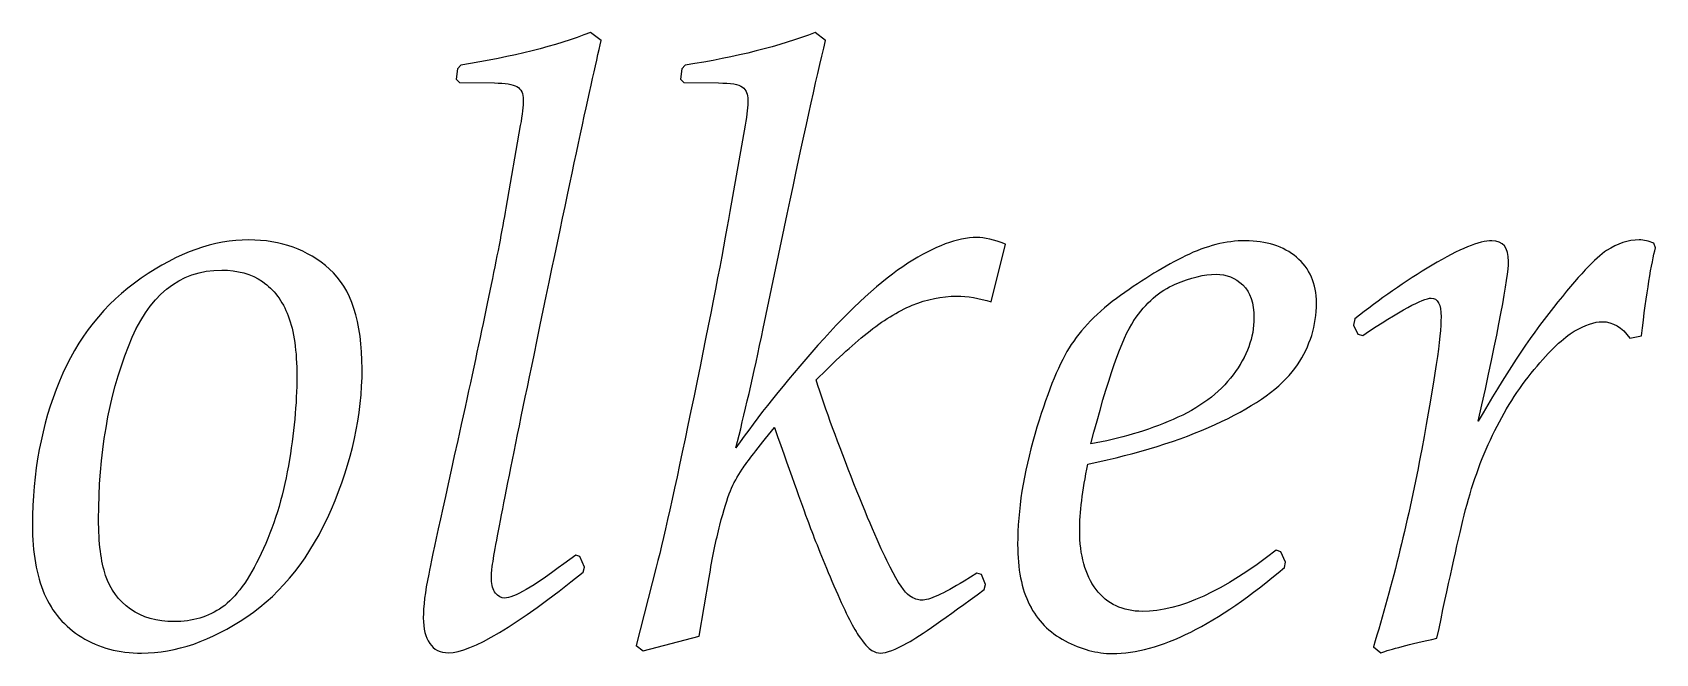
# Model space of a CAD drawing. Header units: millimetres. Extents: x -130 to 142, y -87 to 88.
# Drawn here: x 93.78 to 122.99, y 27.52 to 38.69 of the extents above; entities that cross this region are included whole.
import ezdxf

# ---------------------------------------------------------------- set-up
doc = ezdxf.new("R2010")
doc.units = ezdxf.units.MM
doc.header["$MEASUREMENT"] = 0
doc.layers.add('21', color=7, linetype='Continuous')

msp = doc.modelspace()

# ---------------------------------------------------------------- linework, layer by layer
at = {"layer": '21', "color": 250}
for points, knots in [([(103.8234, 38.6921), (103.8234, 38.6921), (104.0162, 38.55), (104.0162, 38.55), (104.0162, 38.55), (103.8234, 37.743), (103.4199, 35.8526), (102.8058, 32.8862), (102.8058, 32.8862), (102.3643, 30.7648), (102.1131, 29.4986), (102.0547, 29.085), (102.0547, 29.085), (102.0446, 28.9962), (102.0395, 28.9175), (102.0395, 28.849), (102.0395, 28.849), (102.0395, 28.7449), (102.0649, 28.6612), (102.1131, 28.6028), (102.1131, 28.6028), (102.1638, 28.5445), (102.2171, 28.514), (102.278, 28.514), (102.278, 28.514), (102.4404, 28.514), (102.7957, 28.7196), (103.3413, 29.1306), (103.3413, 29.1306), (103.3413, 29.1306), (103.5569, 29.288), (103.5569, 29.288), (103.5569, 29.288), (103.5569, 29.288), (103.6305, 29.2651), (103.6305, 29.2651), (103.6305, 29.2651), (103.6305, 29.2651), (103.7117, 29.0723), (103.7117, 29.0723), (103.7117, 29.0723), (103.7117, 29.0723), (103.6889, 28.9809), (103.6889, 28.9809), (103.6889, 28.9809), (102.4912, 28.0167), (101.6817, 27.532), (101.2656, 27.532), (101.2656, 27.532), (101.1184, 27.532), (101.0042, 27.5878), (100.9281, 27.6995), (100.9281, 27.6995), (100.8519, 27.8111), (100.8139, 27.9634), (100.8139, 28.1562), (100.8139, 28.1562), (100.8139, 28.3643), (100.8443, 28.6282), (100.9103, 28.9479), (100.9103, 28.9479), (100.9737, 29.2677), (101.192, 30.2675), (101.565, 31.9473), (101.565, 31.9473), (101.9152, 33.5485), (102.1613, 34.7437), (102.3009, 35.5328), (102.3009, 35.5328), (102.3009, 35.5328), (102.5597, 37.0173), (102.5597, 37.0173), (102.5597, 37.0173), (102.5952, 37.2178), (102.613, 37.37), (102.613, 37.4791), (102.613, 37.4791), (102.613, 37.5933), (102.5749, 37.672), (102.4963, 37.7177), (102.4963, 37.7177), (102.4201, 37.7608), (102.2856, 37.7836), (102.0928, 37.7836), (102.0928, 37.7836), (102.0928, 37.7836), (101.466, 37.7912), (101.466, 37.7912), (101.466, 37.7912), (101.466, 37.7912), (101.4077, 37.8521), (101.4077, 37.8521), (101.4077, 37.8521), (101.4077, 37.8521), (101.4305, 38.0374), (101.4305, 38.0374), (101.4305, 38.0374), (101.4305, 38.0374), (101.4889, 38.1034), (101.4889, 38.1034), (101.4889, 38.1034), (102.4201, 38.2531), (103.1992, 38.4485), (103.8234, 38.6921)], [0, 0, 0, 0, 0.037037, 0.037037, 0.037037, 0.037037, 0.0740741, 0.0740741, 0.0740741, 0.0740741, 0.1111111, 0.1111111, 0.1111111, 0.1111111, 0.1481481, 0.1481481, 0.1481481, 0.1481481, 0.1851852, 0.1851852, 0.1851852, 0.1851852, 0.2222222, 0.2222222, 0.2222222, 0.2222222, 0.2592593, 0.2592593, 0.2592593, 0.2592593, 0.2962963, 0.2962963, 0.2962963, 0.2962963, 0.3333333, 0.3333333, 0.3333333, 0.3333333, 0.3703704, 0.3703704, 0.3703704, 0.3703704, 0.4074074, 0.4074074, 0.4074074, 0.4074074, 0.4444444, 0.4444444, 0.4444444, 0.4444444, 0.4814815, 0.4814815, 0.4814815, 0.4814815, 0.5185185, 0.5185185, 0.5185185, 0.5185185, 0.5555556, 0.5555556, 0.5555556, 0.5555556, 0.5925926, 0.5925926, 0.5925926, 0.5925926, 0.6296296, 0.6296296, 0.6296296, 0.6296296, 0.6666667, 0.6666667, 0.6666667, 0.6666667, 0.7037037, 0.7037037, 0.7037037, 0.7037037, 0.7407407, 0.7407407, 0.7407407, 0.7407407, 0.7777778, 0.7777778, 0.7777778, 0.7777778, 0.8148148, 0.8148148, 0.8148148, 0.8148148, 0.8518519, 0.8518519, 0.8518519, 0.8518519, 0.8888889, 0.8888889, 0.8888889, 0.8888889, 0.9259259, 0.9259259, 0.9259259, 0.9259259, 1, 1, 1, 1]), ([(107.8682, 38.6921), (107.8682, 38.6921), (108.0535, 38.55), (108.0535, 38.55), (108.0535, 38.55), (107.8809, 37.8369), (107.65, 36.794), (107.3633, 35.4212), (107.3633, 35.4212), (107.3633, 35.4212), (106.9319, 33.3683), (106.9319, 33.3683), (106.9319, 33.3683), (106.7543, 32.5208), (106.5893, 31.8052), (106.4396, 31.219), (106.4396, 31.219), (106.8279, 31.7748), (107.3201, 32.3888), (107.9165, 33.0638), (107.9165, 33.0638), (108.5128, 33.7363), (109.0533, 34.2285), (109.5329, 34.5381), (109.5329, 34.5381), (110.015, 34.8477), (110.4286, 35.0025), (110.7737, 35.0025), (110.7737, 35.0025), (110.9133, 35.0025), (111.0858, 34.9644), (111.2888, 34.8858), (111.2888, 34.8858), (111.2888, 34.8858), (111.0351, 33.8428), (111.0351, 33.8428), (111.0351, 33.8428), (110.8169, 33.9139), (110.6088, 33.9469), (110.4109, 33.9469), (110.4109, 33.9469), (110.1419, 33.9469), (109.878, 33.8936), (109.6141, 33.7845), (109.6141, 33.7845), (109.3527, 33.6754), (109.0812, 33.5079), (108.8021, 33.282), (108.8021, 33.282), (108.5204, 33.0562), (108.2159, 32.7771), (107.8835, 32.4396), (107.8835, 32.4396), (108.0509, 31.9092), (108.2793, 31.2875), (108.5635, 30.572), (108.5635, 30.572), (108.8477, 29.8589), (109.066, 29.359), (109.2131, 29.0723), (109.2131, 29.0723), (109.3629, 28.783), (109.4796, 28.613), (109.5633, 28.5572), (109.5633, 28.5572), (109.6471, 28.5039), (109.7181, 28.476), (109.779, 28.476), (109.779, 28.476), (109.9186, 28.476), (110.1723, 28.5901), (110.5453, 28.8185), (110.5453, 28.8185), (110.5453, 28.8185), (110.7737, 28.9606), (110.7737, 28.9606), (110.7737, 28.9606), (110.7737, 28.9606), (110.8575, 28.9378), (110.8575, 28.9378), (110.8575, 28.9378), (110.8575, 28.9378), (110.931, 28.7602), (110.931, 28.7602), (110.931, 28.7602), (110.931, 28.7602), (110.9082, 28.6688), (110.9082, 28.6688), (110.9082, 28.6688), (110.2104, 28.1537), (109.7511, 27.834), (109.5303, 27.7096), (109.5303, 27.7096), (109.3096, 27.5878), (109.1472, 27.5244), (109.0431, 27.5244), (109.0431, 27.5244), (108.9924, 27.5244), (108.9391, 27.5421), (108.8833, 27.5726), (108.8833, 27.5726), (108.8249, 27.6056), (108.7462, 27.6969), (108.6422, 27.8492), (108.6422, 27.8492), (108.5382, 27.9989), (108.391, 28.2958), (108.2032, 28.7373), (108.2032, 28.7373), (108.0154, 29.1789), (107.8682, 29.5392), (107.7642, 29.8183), (107.7642, 29.8183), (107.6602, 30.0974), (107.4496, 30.6862), (107.1324, 31.5844), (107.1324, 31.5844), (106.8304, 31.2114), (106.6375, 30.9627), (106.5513, 30.8359), (106.5513, 30.8359), (106.4675, 30.7115), (106.3965, 30.5796), (106.3406, 30.4425), (106.3406, 30.4425), (106.2823, 30.3055), (106.2214, 30.1025), (106.1503, 29.8285), (106.1503, 29.8285), (106.0818, 29.5569), (106.0158, 29.2423), (105.9575, 28.8845), (105.9575, 28.8845), (105.9575, 28.8845), (105.7799, 27.8289), (105.7799, 27.8289), (105.7799, 27.8289), (105.7799, 27.8289), (104.7674, 27.5624), (104.7674, 27.5624), (104.7674, 27.5624), (104.7674, 27.5624), (104.643, 27.6589), (104.643, 27.6589), (104.643, 27.6589), (104.643, 27.6589), (105.0059, 29.0723), (105.0059, 29.0723), (105.0059, 29.0723), (105.1607, 29.6711), (105.3865, 30.6988), (105.686, 32.1528), (105.686, 32.1528), (105.9854, 33.6069), (106.2011, 34.7132), (106.328, 35.4719), (106.328, 35.4719), (106.328, 35.4719), (106.6046, 37.0249), (106.6046, 37.0249), (106.6046, 37.0249), (106.6401, 37.2203), (106.6553, 37.37), (106.6553, 37.4791), (106.6553, 37.4791), (106.6553, 37.5832), (106.6223, 37.6593), (106.5563, 37.71), (106.5563, 37.71), (106.4904, 37.7583), (106.3457, 37.7836), (106.1275, 37.7836), (106.1275, 37.7836), (106.1275, 37.7836), (105.5033, 37.7912), (105.5033, 37.7912), (105.5033, 37.7912), (105.5033, 37.7912), (105.4449, 37.8521), (105.4449, 37.8521), (105.4449, 37.8521), (105.4449, 37.8521), (105.4677, 38.0374), (105.4677, 38.0374), (105.4677, 38.0374), (105.4677, 38.0374), (105.5261, 38.1034), (105.5261, 38.1034), (105.5261, 38.1034), (106.4472, 38.248), (107.2288, 38.4434), (107.8682, 38.6921)], [0, 0, 0, 0, 0.0204082, 0.0204082, 0.0204082, 0.0204082, 0.0408163, 0.0408163, 0.0408163, 0.0408163, 0.0612245, 0.0612245, 0.0612245, 0.0612245, 0.0816327, 0.0816327, 0.0816327, 0.0816327, 0.1020408, 0.1020408, 0.1020408, 0.1020408, 0.122449, 0.122449, 0.122449, 0.122449, 0.1428571, 0.1428571, 0.1428571, 0.1428571, 0.1632653, 0.1632653, 0.1632653, 0.1632653, 0.1836735, 0.1836735, 0.1836735, 0.1836735, 0.2040816, 0.2040816, 0.2040816, 0.2040816, 0.2244898, 0.2244898, 0.2244898, 0.2244898, 0.244898, 0.244898, 0.244898, 0.244898, 0.2653061, 0.2653061, 0.2653061, 0.2653061, 0.2857143, 0.2857143, 0.2857143, 0.2857143, 0.3061224, 0.3061224, 0.3061224, 0.3061224, 0.3265306, 0.3265306, 0.3265306, 0.3265306, 0.3469388, 0.3469388, 0.3469388, 0.3469388, 0.3673469, 0.3673469, 0.3673469, 0.3673469, 0.3877551, 0.3877551, 0.3877551, 0.3877551, 0.4081633, 0.4081633, 0.4081633, 0.4081633, 0.4285714, 0.4285714, 0.4285714, 0.4285714, 0.4489796, 0.4489796, 0.4489796, 0.4489796, 0.4693878, 0.4693878, 0.4693878, 0.4693878, 0.4897959, 0.4897959, 0.4897959, 0.4897959, 0.5102041, 0.5102041, 0.5102041, 0.5102041, 0.5306122, 0.5306122, 0.5306122, 0.5306122, 0.5510204, 0.5510204, 0.5510204, 0.5510204, 0.5714286, 0.5714286, 0.5714286, 0.5714286, 0.5918367, 0.5918367, 0.5918367, 0.5918367, 0.6122449, 0.6122449, 0.6122449, 0.6122449, 0.6326531, 0.6326531, 0.6326531, 0.6326531, 0.6530612, 0.6530612, 0.6530612, 0.6530612, 0.6734694, 0.6734694, 0.6734694, 0.6734694, 0.6938776, 0.6938776, 0.6938776, 0.6938776, 0.7142857, 0.7142857, 0.7142857, 0.7142857, 0.7346939, 0.7346939, 0.7346939, 0.7346939, 0.755102, 0.755102, 0.755102, 0.755102, 0.7755102, 0.7755102, 0.7755102, 0.7755102, 0.7959184, 0.7959184, 0.7959184, 0.7959184, 0.8163265, 0.8163265, 0.8163265, 0.8163265, 0.8367347, 0.8367347, 0.8367347, 0.8367347, 0.8571429, 0.8571429, 0.8571429, 0.8571429, 0.877551, 0.877551, 0.877551, 0.877551, 0.8979592, 0.8979592, 0.8979592, 0.8979592, 0.9183673, 0.9183673, 0.9183673, 0.9183673, 0.9387755, 0.9387755, 0.9387755, 0.9387755, 0.9591837, 0.9591837, 0.9591837, 0.9591837, 1, 1, 1, 1]), ([(93.7798, 29.8285), (93.7798, 30.775), (93.9422, 31.6377), (94.2644, 32.4167), (94.2644, 32.4167), (94.5867, 33.1958), (95.0765, 33.8124), (95.7388, 34.2717), (95.7388, 34.2717), (96.4011, 34.731), (97.0456, 34.9594), (97.6749, 34.9594), (97.6749, 34.9594), (98.2509, 34.9594), (98.733, 34.7843), (99.1264, 34.4341), (99.1264, 34.4341), (99.5171, 34.0864), (99.7125, 33.4876), (99.7125, 32.6401), (99.7125, 32.6401), (99.7125, 31.8077), (99.5273, 30.9653), (99.1593, 30.1127), (99.1593, 30.1127), (98.7889, 29.2601), (98.2839, 28.6155), (97.6394, 28.1791), (97.6394, 28.1791), (96.9948, 27.7426), (96.363, 27.5244), (95.7438, 27.5244), (95.7438, 27.5244), (95.3327, 27.5244), (94.9724, 27.6208), (94.6654, 27.8111), (94.6654, 27.8111), (94.3583, 28.0014), (94.1325, 28.2628), (93.9929, 28.5927), (93.9929, 28.5927), (93.8508, 28.9226), (93.7798, 29.3336), (93.7798, 29.8285)], [0, 0, 0, 0, 0.0833333, 0.0833333, 0.0833333, 0.0833333, 0.1666667, 0.1666667, 0.1666667, 0.1666667, 0.25, 0.25, 0.25, 0.25, 0.3333333, 0.3333333, 0.3333333, 0.3333333, 0.4166667, 0.4166667, 0.4166667, 0.4166667, 0.5, 0.5, 0.5, 0.5, 0.5833333, 0.5833333, 0.5833333, 0.5833333, 0.6666667, 0.6666667, 0.6666667, 0.6666667, 0.75, 0.75, 0.75, 0.75, 0.8333333, 0.8333333, 0.8333333, 0.8333333, 1, 1, 1, 1]), ([(116.2472, 29.3463), (116.2472, 29.3463), (116.3284, 29.1611), (116.3284, 29.1611), (116.3284, 29.1611), (116.3284, 29.1611), (116.3132, 29.0647), (116.3132, 29.0647), (116.3132, 29.0647), (115.0952, 28.0319), (114.0599, 27.5168), (113.2123, 27.5168), (113.2123, 27.5168), (112.9357, 27.5168), (112.6541, 27.5929), (112.3648, 27.7451), (112.3648, 27.7451), (112.0781, 27.8949), (111.8649, 28.1131), (111.7228, 28.3948), (111.7228, 28.3948), (111.5807, 28.6764), (111.5097, 29.0393), (111.5097, 29.4808), (111.5097, 29.4808), (111.5097, 30.1), (111.6137, 30.7597), (111.8192, 31.4601), (111.8192, 31.4601), (112.0248, 32.163), (112.2303, 32.6807), (112.4359, 33.0156), (112.4359, 33.0156), (112.6414, 33.3506), (112.951, 33.6652), (113.3621, 33.9596), (113.3621, 33.9596), (113.7731, 34.2539), (114.1639, 34.4925), (114.5319, 34.6726), (114.5319, 34.6726), (114.9023, 34.8528), (115.2601, 34.9441), (115.6078, 34.9441), (115.6078, 34.9441), (115.9833, 34.9441), (116.2904, 34.8452), (116.5289, 34.6472), (116.5289, 34.6472), (116.7674, 34.4493), (116.8867, 34.1727), (116.8867, 33.8225), (116.8867, 33.8225), (116.8867, 33.4191), (116.7725, 33.0486), (116.5441, 32.7111), (116.5441, 32.7111), (116.3157, 32.3711), (115.8996, 32.0488), (115.2957, 31.7468), (115.2957, 31.7468), (114.6892, 31.4449), (113.966, 31.1962), (113.1235, 31.0033), (113.1235, 31.0033), (113.1235, 31.0033), (112.7733, 30.9221), (112.7733, 30.9221), (112.7733, 30.9221), (112.6744, 30.4476), (112.6262, 30.0492), (112.6262, 29.732), (112.6262, 29.732), (112.6262, 29.288), (112.7251, 28.9327), (112.9231, 28.6688), (112.9231, 28.6688), (113.121, 28.4074), (113.4001, 28.2755), (113.7554, 28.2755), (113.7554, 28.2755), (114.4253, 28.2755), (115.2271, 28.6434), (116.1635, 29.3768), (116.1635, 29.3768), (116.1635, 29.3768), (116.2472, 29.3463), (116.2472, 29.3463)], [0, 0, 0, 0, 0.0434783, 0.0434783, 0.0434783, 0.0434783, 0.0869565, 0.0869565, 0.0869565, 0.0869565, 0.1304348, 0.1304348, 0.1304348, 0.1304348, 0.173913, 0.173913, 0.173913, 0.173913, 0.2173913, 0.2173913, 0.2173913, 0.2173913, 0.2608696, 0.2608696, 0.2608696, 0.2608696, 0.3043478, 0.3043478, 0.3043478, 0.3043478, 0.3478261, 0.3478261, 0.3478261, 0.3478261, 0.3913043, 0.3913043, 0.3913043, 0.3913043, 0.4347826, 0.4347826, 0.4347826, 0.4347826, 0.4782609, 0.4782609, 0.4782609, 0.4782609, 0.5217391, 0.5217391, 0.5217391, 0.5217391, 0.5652174, 0.5652174, 0.5652174, 0.5652174, 0.6086957, 0.6086957, 0.6086957, 0.6086957, 0.6521739, 0.6521739, 0.6521739, 0.6521739, 0.6956522, 0.6956522, 0.6956522, 0.6956522, 0.7391304, 0.7391304, 0.7391304, 0.7391304, 0.7826087, 0.7826087, 0.7826087, 0.7826087, 0.826087, 0.826087, 0.826087, 0.826087, 0.8695652, 0.8695652, 0.8695652, 0.8695652, 0.9130435, 0.9130435, 0.9130435, 0.9130435, 1, 1, 1, 1]), ([(118.0463, 27.532), (118.0463, 27.532), (117.9118, 27.636), (117.9118, 27.636), (117.9118, 27.636), (118.2595, 28.7703), (118.5487, 29.9579), (118.7822, 31.1937), (118.7822, 31.1937), (119.0131, 32.4294), (119.1298, 33.2237), (119.1298, 33.5764), (119.1298, 33.5764), (119.1298, 33.7997), (119.0715, 33.9114), (118.9522, 33.9114), (118.9522, 33.9114), (118.8025, 33.9114), (118.3914, 33.6881), (117.719, 33.2414), (117.719, 33.2414), (117.719, 33.2414), (117.6301, 33.2643), (117.6301, 33.2643), (117.6301, 33.2643), (117.6301, 33.2643), (117.554, 33.4267), (117.554, 33.4267), (117.554, 33.4267), (117.554, 33.4267), (117.5769, 33.5383), (117.5769, 33.5383), (117.5769, 33.5383), (118.0184, 33.8911), (118.4828, 34.2133), (118.97, 34.5051), (118.97, 34.5051), (119.4597, 34.797), (119.8175, 34.9441), (120.0459, 34.9441), (120.0459, 34.9441), (120.2438, 34.9441), (120.3428, 34.8198), (120.3428, 34.5737), (120.3428, 34.5737), (120.3428, 34.2844), (120.1626, 33.3252), (119.7997, 31.6961), (119.7997, 31.6961), (120.2616, 32.503), (120.7107, 33.1856), (121.1522, 33.7439), (121.1522, 33.7439), (121.5938, 34.3021), (121.9135, 34.6422), (122.1089, 34.769), (122.1089, 34.769), (122.3043, 34.8959), (122.4997, 34.9594), (122.6925, 34.9594), (122.6925, 34.9594), (122.7813, 34.9594), (122.8702, 34.9391), (122.959, 34.8985), (122.959, 34.8985), (122.959, 34.8985), (122.9894, 34.8173), (122.9894, 34.8173), (122.9894, 34.8173), (122.9158, 34.5457), (122.8295, 34.0179), (122.7357, 33.2338), (122.7357, 33.2338), (122.7357, 33.2338), (122.5276, 33.1907), (122.5276, 33.1907), (122.5276, 33.1907), (122.3855, 33.3886), (122.218, 33.4876), (122.0302, 33.4876), (122.0302, 33.4876), (121.8907, 33.4876), (121.7232, 33.4292), (121.5278, 33.315), (121.5278, 33.315), (121.3324, 33.2008), (121.0913, 32.9725), (120.8046, 32.6248), (120.8046, 32.6248), (120.5153, 32.2772), (120.2666, 31.8839), (120.056, 31.4474), (120.056, 31.4474), (119.8454, 31.0084), (119.6754, 30.5288), (119.546, 30.0086), (119.546, 30.0086), (119.4191, 29.4884), (119.2542, 28.75), (119.0562, 27.7934), (119.0562, 27.7934), (118.5563, 27.6792), (118.2189, 27.5929), (118.0463, 27.532)], [0, 0, 0, 0, 0.037037, 0.037037, 0.037037, 0.037037, 0.0740741, 0.0740741, 0.0740741, 0.0740741, 0.1111111, 0.1111111, 0.1111111, 0.1111111, 0.1481481, 0.1481481, 0.1481481, 0.1481481, 0.1851852, 0.1851852, 0.1851852, 0.1851852, 0.2222222, 0.2222222, 0.2222222, 0.2222222, 0.2592593, 0.2592593, 0.2592593, 0.2592593, 0.2962963, 0.2962963, 0.2962963, 0.2962963, 0.3333333, 0.3333333, 0.3333333, 0.3333333, 0.3703704, 0.3703704, 0.3703704, 0.3703704, 0.4074074, 0.4074074, 0.4074074, 0.4074074, 0.4444444, 0.4444444, 0.4444444, 0.4444444, 0.4814815, 0.4814815, 0.4814815, 0.4814815, 0.5185185, 0.5185185, 0.5185185, 0.5185185, 0.5555556, 0.5555556, 0.5555556, 0.5555556, 0.5925926, 0.5925926, 0.5925926, 0.5925926, 0.6296296, 0.6296296, 0.6296296, 0.6296296, 0.6666667, 0.6666667, 0.6666667, 0.6666667, 0.7037037, 0.7037037, 0.7037037, 0.7037037, 0.7407407, 0.7407407, 0.7407407, 0.7407407, 0.7777778, 0.7777778, 0.7777778, 0.7777778, 0.8148148, 0.8148148, 0.8148148, 0.8148148, 0.8518519, 0.8518519, 0.8518519, 0.8518519, 0.8888889, 0.8888889, 0.8888889, 0.8888889, 0.9259259, 0.9259259, 0.9259259, 0.9259259, 1, 1, 1, 1]), ([(94.9699, 29.9325), (94.9699, 29.5062), (95.013, 29.1687), (95.0968, 28.92), (95.0968, 28.92), (95.1805, 28.6688), (95.3302, 28.4683), (95.5434, 28.3161), (95.5434, 28.3161), (95.7565, 28.1664), (96.0179, 28.0903), (96.33, 28.0903), (96.33, 28.0903), (96.6573, 28.0903), (96.9441, 28.1765), (97.1928, 28.3491), (97.1928, 28.3491), (97.4414, 28.5242), (97.6749, 28.8464), (97.8982, 29.3159), (97.8982, 29.3159), (98.1215, 29.7879), (98.2839, 30.3131), (98.3854, 30.8968), (98.3854, 30.8968), (98.4869, 31.4779), (98.5377, 32.0158), (98.5377, 32.5056), (98.5377, 32.5056), (98.5377, 32.9572), (98.4869, 33.3176), (98.3829, 33.5916), (98.3829, 33.5916), (98.2788, 33.8631), (98.124, 34.0687), (97.921, 34.2082), (97.921, 34.2082), (97.718, 34.3478), (97.4719, 34.4163), (97.1851, 34.4163), (97.1851, 34.4163), (96.4214, 34.4163), (95.8631, 33.9596), (95.5053, 33.0435), (95.5053, 33.0435), (95.1475, 32.13), (94.9699, 31.0922), (94.9699, 29.9325)], [0, 0, 0, 0, 0.0769231, 0.0769231, 0.0769231, 0.0769231, 0.1538462, 0.1538462, 0.1538462, 0.1538462, 0.2307692, 0.2307692, 0.2307692, 0.2307692, 0.3076923, 0.3076923, 0.3076923, 0.3076923, 0.3846154, 0.3846154, 0.3846154, 0.3846154, 0.4615385, 0.4615385, 0.4615385, 0.4615385, 0.5384615, 0.5384615, 0.5384615, 0.5384615, 0.6153846, 0.6153846, 0.6153846, 0.6153846, 0.6923077, 0.6923077, 0.6923077, 0.6923077, 0.7692308, 0.7692308, 0.7692308, 0.7692308, 0.8461538, 0.8461538, 0.8461538, 0.8461538, 1, 1, 1, 1]), ([(112.8266, 31.2875), (113.3468, 31.3814), (113.8416, 31.5286), (114.3086, 31.7291), (114.3086, 31.7291), (114.778, 31.9295), (115.1383, 32.1985), (115.387, 32.5309), (115.387, 32.5309), (115.6382, 32.8659), (115.7626, 33.2059), (115.7626, 33.5536), (115.7626, 33.5536), (115.7626, 33.8225), (115.6966, 34.0205), (115.5621, 34.1499), (115.5621, 34.1499), (115.4276, 34.2768), (115.2677, 34.3427), (115.08, 34.3427), (115.08, 34.3427), (114.8719, 34.3427), (114.6257, 34.2818), (114.3466, 34.1626), (114.3466, 34.1626), (114.0675, 34.0458), (113.8188, 33.8276), (113.6031, 33.5104), (113.6031, 33.5104), (113.3874, 33.1932), (113.1286, 32.4523), (112.8266, 31.2875)], [0, 0, 0, 0, 0.1111111, 0.1111111, 0.1111111, 0.1111111, 0.2222222, 0.2222222, 0.2222222, 0.2222222, 0.3333333, 0.3333333, 0.3333333, 0.3333333, 0.4444444, 0.4444444, 0.4444444, 0.4444444, 0.5555556, 0.5555556, 0.5555556, 0.5555556, 0.6666667, 0.6666667, 0.6666667, 0.6666667, 0.7777778, 0.7777778, 0.7777778, 0.7777778, 1, 1, 1, 1])]:
    msp.add_open_spline(points, degree=3, knots=knots, dxfattribs=at)
at = {"layer": '21', "color": 1, "lineweight": 9}
for points, knots in [([(103.8234, 38.6921), (103.8234, 38.6921), (104.0162, 38.55), (104.0162, 38.55), (104.0162, 38.55), (103.8234, 37.743), (103.4199, 35.8526), (102.8058, 32.8862), (102.8058, 32.8862), (102.3643, 30.7648), (102.1131, 29.4986), (102.0547, 29.085), (102.0547, 29.085), (102.0446, 28.9962), (102.0395, 28.9175), (102.0395, 28.849), (102.0395, 28.849), (102.0395, 28.7449), (102.0649, 28.6612), (102.1131, 28.6028), (102.1131, 28.6028), (102.1638, 28.5445), (102.2171, 28.514), (102.278, 28.514), (102.278, 28.514), (102.4404, 28.514), (102.7957, 28.7196), (103.3413, 29.1306), (103.3413, 29.1306), (103.3413, 29.1306), (103.5569, 29.288), (103.5569, 29.288), (103.5569, 29.288), (103.5569, 29.288), (103.6305, 29.2651), (103.6305, 29.2651), (103.6305, 29.2651), (103.6305, 29.2651), (103.7117, 29.0723), (103.7117, 29.0723), (103.7117, 29.0723), (103.7117, 29.0723), (103.6889, 28.9809), (103.6889, 28.9809), (103.6889, 28.9809), (102.4912, 28.0167), (101.6817, 27.532), (101.2656, 27.532), (101.2656, 27.532), (101.1184, 27.532), (101.0042, 27.5878), (100.9281, 27.6995), (100.9281, 27.6995), (100.8519, 27.8111), (100.8139, 27.9634), (100.8139, 28.1562), (100.8139, 28.1562), (100.8139, 28.3643), (100.8443, 28.6282), (100.9103, 28.9479), (100.9103, 28.9479), (100.9737, 29.2677), (101.192, 30.2675), (101.565, 31.9473), (101.565, 31.9473), (101.9152, 33.5485), (102.1613, 34.7437), (102.3009, 35.5328), (102.3009, 35.5328), (102.3009, 35.5328), (102.5597, 37.0173), (102.5597, 37.0173), (102.5597, 37.0173), (102.5952, 37.2178), (102.613, 37.37), (102.613, 37.4791), (102.613, 37.4791), (102.613, 37.5933), (102.5749, 37.672), (102.4963, 37.7177), (102.4963, 37.7177), (102.4201, 37.7608), (102.2856, 37.7836), (102.0928, 37.7836), (102.0928, 37.7836), (102.0928, 37.7836), (101.466, 37.7912), (101.466, 37.7912), (101.466, 37.7912), (101.466, 37.7912), (101.4077, 37.8521), (101.4077, 37.8521), (101.4077, 37.8521), (101.4077, 37.8521), (101.4305, 38.0374), (101.4305, 38.0374), (101.4305, 38.0374), (101.4305, 38.0374), (101.4889, 38.1034), (101.4889, 38.1034), (101.4889, 38.1034), (102.4201, 38.2531), (103.1992, 38.4485), (103.8234, 38.6921)], [0, 0, 0, 0, 0.037037, 0.037037, 0.037037, 0.037037, 0.0740741, 0.0740741, 0.0740741, 0.0740741, 0.1111111, 0.1111111, 0.1111111, 0.1111111, 0.1481481, 0.1481481, 0.1481481, 0.1481481, 0.1851852, 0.1851852, 0.1851852, 0.1851852, 0.2222222, 0.2222222, 0.2222222, 0.2222222, 0.2592593, 0.2592593, 0.2592593, 0.2592593, 0.2962963, 0.2962963, 0.2962963, 0.2962963, 0.3333333, 0.3333333, 0.3333333, 0.3333333, 0.3703704, 0.3703704, 0.3703704, 0.3703704, 0.4074074, 0.4074074, 0.4074074, 0.4074074, 0.4444444, 0.4444444, 0.4444444, 0.4444444, 0.4814815, 0.4814815, 0.4814815, 0.4814815, 0.5185185, 0.5185185, 0.5185185, 0.5185185, 0.5555556, 0.5555556, 0.5555556, 0.5555556, 0.5925926, 0.5925926, 0.5925926, 0.5925926, 0.6296296, 0.6296296, 0.6296296, 0.6296296, 0.6666667, 0.6666667, 0.6666667, 0.6666667, 0.7037037, 0.7037037, 0.7037037, 0.7037037, 0.7407407, 0.7407407, 0.7407407, 0.7407407, 0.7777778, 0.7777778, 0.7777778, 0.7777778, 0.8148148, 0.8148148, 0.8148148, 0.8148148, 0.8518519, 0.8518519, 0.8518519, 0.8518519, 0.8888889, 0.8888889, 0.8888889, 0.8888889, 0.9259259, 0.9259259, 0.9259259, 0.9259259, 1, 1, 1, 1]), ([(107.8682, 38.6921), (107.8682, 38.6921), (108.0535, 38.55), (108.0535, 38.55), (108.0535, 38.55), (107.8809, 37.8369), (107.65, 36.794), (107.3633, 35.4212), (107.3633, 35.4212), (107.3633, 35.4212), (106.9319, 33.3683), (106.9319, 33.3683), (106.9319, 33.3683), (106.7543, 32.5208), (106.5893, 31.8052), (106.4396, 31.219), (106.4396, 31.219), (106.8279, 31.7748), (107.3201, 32.3888), (107.9165, 33.0638), (107.9165, 33.0638), (108.5128, 33.7363), (109.0533, 34.2285), (109.5329, 34.5381), (109.5329, 34.5381), (110.015, 34.8477), (110.4286, 35.0025), (110.7737, 35.0025), (110.7737, 35.0025), (110.9133, 35.0025), (111.0858, 34.9644), (111.2888, 34.8858), (111.2888, 34.8858), (111.2888, 34.8858), (111.0351, 33.8428), (111.0351, 33.8428), (111.0351, 33.8428), (110.8169, 33.9139), (110.6088, 33.9469), (110.4109, 33.9469), (110.4109, 33.9469), (110.1419, 33.9469), (109.878, 33.8936), (109.6141, 33.7845), (109.6141, 33.7845), (109.3527, 33.6754), (109.0812, 33.5079), (108.8021, 33.282), (108.8021, 33.282), (108.5204, 33.0562), (108.2159, 32.7771), (107.8835, 32.4396), (107.8835, 32.4396), (108.0509, 31.9092), (108.2793, 31.2875), (108.5635, 30.572), (108.5635, 30.572), (108.8477, 29.8589), (109.066, 29.359), (109.2131, 29.0723), (109.2131, 29.0723), (109.3629, 28.783), (109.4796, 28.613), (109.5633, 28.5572), (109.5633, 28.5572), (109.6471, 28.5039), (109.7181, 28.476), (109.779, 28.476), (109.779, 28.476), (109.9186, 28.476), (110.1723, 28.5901), (110.5453, 28.8185), (110.5453, 28.8185), (110.5453, 28.8185), (110.7737, 28.9606), (110.7737, 28.9606), (110.7737, 28.9606), (110.7737, 28.9606), (110.8575, 28.9378), (110.8575, 28.9378), (110.8575, 28.9378), (110.8575, 28.9378), (110.931, 28.7602), (110.931, 28.7602), (110.931, 28.7602), (110.931, 28.7602), (110.9082, 28.6688), (110.9082, 28.6688), (110.9082, 28.6688), (110.2104, 28.1537), (109.7511, 27.834), (109.5303, 27.7096), (109.5303, 27.7096), (109.3096, 27.5878), (109.1472, 27.5244), (109.0431, 27.5244), (109.0431, 27.5244), (108.9924, 27.5244), (108.9391, 27.5421), (108.8833, 27.5726), (108.8833, 27.5726), (108.8249, 27.6056), (108.7462, 27.6969), (108.6422, 27.8492), (108.6422, 27.8492), (108.5382, 27.9989), (108.391, 28.2958), (108.2032, 28.7373), (108.2032, 28.7373), (108.0154, 29.1789), (107.8682, 29.5392), (107.7642, 29.8183), (107.7642, 29.8183), (107.6602, 30.0974), (107.4496, 30.6862), (107.1324, 31.5844), (107.1324, 31.5844), (106.8304, 31.2114), (106.6375, 30.9627), (106.5513, 30.8359), (106.5513, 30.8359), (106.4675, 30.7115), (106.3965, 30.5796), (106.3406, 30.4425), (106.3406, 30.4425), (106.2823, 30.3055), (106.2214, 30.1025), (106.1503, 29.8285), (106.1503, 29.8285), (106.0818, 29.5569), (106.0158, 29.2423), (105.9575, 28.8845), (105.9575, 28.8845), (105.9575, 28.8845), (105.7799, 27.8289), (105.7799, 27.8289), (105.7799, 27.8289), (105.7799, 27.8289), (104.7674, 27.5624), (104.7674, 27.5624), (104.7674, 27.5624), (104.7674, 27.5624), (104.643, 27.6589), (104.643, 27.6589), (104.643, 27.6589), (104.643, 27.6589), (105.0059, 29.0723), (105.0059, 29.0723), (105.0059, 29.0723), (105.1607, 29.6711), (105.3865, 30.6988), (105.686, 32.1528), (105.686, 32.1528), (105.9854, 33.6069), (106.2011, 34.7132), (106.328, 35.4719), (106.328, 35.4719), (106.328, 35.4719), (106.6046, 37.0249), (106.6046, 37.0249), (106.6046, 37.0249), (106.6401, 37.2203), (106.6553, 37.37), (106.6553, 37.4791), (106.6553, 37.4791), (106.6553, 37.5832), (106.6223, 37.6593), (106.5563, 37.71), (106.5563, 37.71), (106.4904, 37.7583), (106.3457, 37.7836), (106.1275, 37.7836), (106.1275, 37.7836), (106.1275, 37.7836), (105.5033, 37.7912), (105.5033, 37.7912), (105.5033, 37.7912), (105.5033, 37.7912), (105.4449, 37.8521), (105.4449, 37.8521), (105.4449, 37.8521), (105.4449, 37.8521), (105.4677, 38.0374), (105.4677, 38.0374), (105.4677, 38.0374), (105.4677, 38.0374), (105.5261, 38.1034), (105.5261, 38.1034), (105.5261, 38.1034), (106.4472, 38.248), (107.2288, 38.4434), (107.8682, 38.6921)], [0, 0, 0, 0, 0.0204082, 0.0204082, 0.0204082, 0.0204082, 0.0408163, 0.0408163, 0.0408163, 0.0408163, 0.0612245, 0.0612245, 0.0612245, 0.0612245, 0.0816327, 0.0816327, 0.0816327, 0.0816327, 0.1020408, 0.1020408, 0.1020408, 0.1020408, 0.122449, 0.122449, 0.122449, 0.122449, 0.1428571, 0.1428571, 0.1428571, 0.1428571, 0.1632653, 0.1632653, 0.1632653, 0.1632653, 0.1836735, 0.1836735, 0.1836735, 0.1836735, 0.2040816, 0.2040816, 0.2040816, 0.2040816, 0.2244898, 0.2244898, 0.2244898, 0.2244898, 0.244898, 0.244898, 0.244898, 0.244898, 0.2653061, 0.2653061, 0.2653061, 0.2653061, 0.2857143, 0.2857143, 0.2857143, 0.2857143, 0.3061224, 0.3061224, 0.3061224, 0.3061224, 0.3265306, 0.3265306, 0.3265306, 0.3265306, 0.3469388, 0.3469388, 0.3469388, 0.3469388, 0.3673469, 0.3673469, 0.3673469, 0.3673469, 0.3877551, 0.3877551, 0.3877551, 0.3877551, 0.4081633, 0.4081633, 0.4081633, 0.4081633, 0.4285714, 0.4285714, 0.4285714, 0.4285714, 0.4489796, 0.4489796, 0.4489796, 0.4489796, 0.4693878, 0.4693878, 0.4693878, 0.4693878, 0.4897959, 0.4897959, 0.4897959, 0.4897959, 0.5102041, 0.5102041, 0.5102041, 0.5102041, 0.5306122, 0.5306122, 0.5306122, 0.5306122, 0.5510204, 0.5510204, 0.5510204, 0.5510204, 0.5714286, 0.5714286, 0.5714286, 0.5714286, 0.5918367, 0.5918367, 0.5918367, 0.5918367, 0.6122449, 0.6122449, 0.6122449, 0.6122449, 0.6326531, 0.6326531, 0.6326531, 0.6326531, 0.6530612, 0.6530612, 0.6530612, 0.6530612, 0.6734694, 0.6734694, 0.6734694, 0.6734694, 0.6938776, 0.6938776, 0.6938776, 0.6938776, 0.7142857, 0.7142857, 0.7142857, 0.7142857, 0.7346939, 0.7346939, 0.7346939, 0.7346939, 0.755102, 0.755102, 0.755102, 0.755102, 0.7755102, 0.7755102, 0.7755102, 0.7755102, 0.7959184, 0.7959184, 0.7959184, 0.7959184, 0.8163265, 0.8163265, 0.8163265, 0.8163265, 0.8367347, 0.8367347, 0.8367347, 0.8367347, 0.8571429, 0.8571429, 0.8571429, 0.8571429, 0.877551, 0.877551, 0.877551, 0.877551, 0.8979592, 0.8979592, 0.8979592, 0.8979592, 0.9183673, 0.9183673, 0.9183673, 0.9183673, 0.9387755, 0.9387755, 0.9387755, 0.9387755, 0.9591837, 0.9591837, 0.9591837, 0.9591837, 1, 1, 1, 1]), ([(93.7798, 29.8285), (93.7798, 30.775), (93.9422, 31.6377), (94.2644, 32.4167), (94.2644, 32.4167), (94.5867, 33.1958), (95.0765, 33.8124), (95.7388, 34.2717), (95.7388, 34.2717), (96.4011, 34.731), (97.0456, 34.9594), (97.6749, 34.9594), (97.6749, 34.9594), (98.2509, 34.9594), (98.733, 34.7843), (99.1264, 34.4341), (99.1264, 34.4341), (99.5171, 34.0864), (99.7125, 33.4876), (99.7125, 32.6401), (99.7125, 32.6401), (99.7125, 31.8077), (99.5273, 30.9653), (99.1593, 30.1127), (99.1593, 30.1127), (98.7889, 29.2601), (98.2839, 28.6155), (97.6394, 28.1791), (97.6394, 28.1791), (96.9948, 27.7426), (96.363, 27.5244), (95.7438, 27.5244), (95.7438, 27.5244), (95.3327, 27.5244), (94.9724, 27.6208), (94.6654, 27.8111), (94.6654, 27.8111), (94.3583, 28.0014), (94.1325, 28.2628), (93.9929, 28.5927), (93.9929, 28.5927), (93.8508, 28.9226), (93.7798, 29.3336), (93.7798, 29.8285)], [0, 0, 0, 0, 0.0833333, 0.0833333, 0.0833333, 0.0833333, 0.1666667, 0.1666667, 0.1666667, 0.1666667, 0.25, 0.25, 0.25, 0.25, 0.3333333, 0.3333333, 0.3333333, 0.3333333, 0.4166667, 0.4166667, 0.4166667, 0.4166667, 0.5, 0.5, 0.5, 0.5, 0.5833333, 0.5833333, 0.5833333, 0.5833333, 0.6666667, 0.6666667, 0.6666667, 0.6666667, 0.75, 0.75, 0.75, 0.75, 0.8333333, 0.8333333, 0.8333333, 0.8333333, 1, 1, 1, 1]), ([(116.2472, 29.3463), (116.2472, 29.3463), (116.3284, 29.1611), (116.3284, 29.1611), (116.3284, 29.1611), (116.3284, 29.1611), (116.3132, 29.0647), (116.3132, 29.0647), (116.3132, 29.0647), (115.0952, 28.0319), (114.0599, 27.5168), (113.2123, 27.5168), (113.2123, 27.5168), (112.9357, 27.5168), (112.6541, 27.5929), (112.3648, 27.7451), (112.3648, 27.7451), (112.0781, 27.8949), (111.8649, 28.1131), (111.7228, 28.3948), (111.7228, 28.3948), (111.5807, 28.6764), (111.5097, 29.0393), (111.5097, 29.4808), (111.5097, 29.4808), (111.5097, 30.1), (111.6137, 30.7597), (111.8192, 31.4601), (111.8192, 31.4601), (112.0248, 32.163), (112.2303, 32.6807), (112.4359, 33.0156), (112.4359, 33.0156), (112.6414, 33.3506), (112.951, 33.6652), (113.3621, 33.9596), (113.3621, 33.9596), (113.7731, 34.2539), (114.1639, 34.4925), (114.5319, 34.6726), (114.5319, 34.6726), (114.9023, 34.8528), (115.2601, 34.9441), (115.6078, 34.9441), (115.6078, 34.9441), (115.9833, 34.9441), (116.2904, 34.8452), (116.5289, 34.6472), (116.5289, 34.6472), (116.7674, 34.4493), (116.8867, 34.1727), (116.8867, 33.8225), (116.8867, 33.8225), (116.8867, 33.4191), (116.7725, 33.0486), (116.5441, 32.7111), (116.5441, 32.7111), (116.3157, 32.3711), (115.8996, 32.0488), (115.2957, 31.7468), (115.2957, 31.7468), (114.6892, 31.4449), (113.966, 31.1962), (113.1235, 31.0033), (113.1235, 31.0033), (113.1235, 31.0033), (112.7733, 30.9221), (112.7733, 30.9221), (112.7733, 30.9221), (112.6744, 30.4476), (112.6262, 30.0492), (112.6262, 29.732), (112.6262, 29.732), (112.6262, 29.288), (112.7251, 28.9327), (112.9231, 28.6688), (112.9231, 28.6688), (113.121, 28.4074), (113.4001, 28.2755), (113.7554, 28.2755), (113.7554, 28.2755), (114.4253, 28.2755), (115.2271, 28.6434), (116.1635, 29.3768), (116.1635, 29.3768), (116.1635, 29.3768), (116.2472, 29.3463), (116.2472, 29.3463)], [0, 0, 0, 0, 0.0434783, 0.0434783, 0.0434783, 0.0434783, 0.0869565, 0.0869565, 0.0869565, 0.0869565, 0.1304348, 0.1304348, 0.1304348, 0.1304348, 0.173913, 0.173913, 0.173913, 0.173913, 0.2173913, 0.2173913, 0.2173913, 0.2173913, 0.2608696, 0.2608696, 0.2608696, 0.2608696, 0.3043478, 0.3043478, 0.3043478, 0.3043478, 0.3478261, 0.3478261, 0.3478261, 0.3478261, 0.3913043, 0.3913043, 0.3913043, 0.3913043, 0.4347826, 0.4347826, 0.4347826, 0.4347826, 0.4782609, 0.4782609, 0.4782609, 0.4782609, 0.5217391, 0.5217391, 0.5217391, 0.5217391, 0.5652174, 0.5652174, 0.5652174, 0.5652174, 0.6086957, 0.6086957, 0.6086957, 0.6086957, 0.6521739, 0.6521739, 0.6521739, 0.6521739, 0.6956522, 0.6956522, 0.6956522, 0.6956522, 0.7391304, 0.7391304, 0.7391304, 0.7391304, 0.7826087, 0.7826087, 0.7826087, 0.7826087, 0.826087, 0.826087, 0.826087, 0.826087, 0.8695652, 0.8695652, 0.8695652, 0.8695652, 0.9130435, 0.9130435, 0.9130435, 0.9130435, 1, 1, 1, 1]), ([(118.0463, 27.532), (118.0463, 27.532), (117.9118, 27.636), (117.9118, 27.636), (117.9118, 27.636), (118.2595, 28.7703), (118.5487, 29.9579), (118.7822, 31.1937), (118.7822, 31.1937), (119.0131, 32.4294), (119.1298, 33.2237), (119.1298, 33.5764), (119.1298, 33.5764), (119.1298, 33.7997), (119.0715, 33.9114), (118.9522, 33.9114), (118.9522, 33.9114), (118.8025, 33.9114), (118.3914, 33.6881), (117.719, 33.2414), (117.719, 33.2414), (117.719, 33.2414), (117.6301, 33.2643), (117.6301, 33.2643), (117.6301, 33.2643), (117.6301, 33.2643), (117.554, 33.4267), (117.554, 33.4267), (117.554, 33.4267), (117.554, 33.4267), (117.5769, 33.5383), (117.5769, 33.5383), (117.5769, 33.5383), (118.0184, 33.8911), (118.4828, 34.2133), (118.97, 34.5051), (118.97, 34.5051), (119.4597, 34.797), (119.8175, 34.9441), (120.0459, 34.9441), (120.0459, 34.9441), (120.2438, 34.9441), (120.3428, 34.8198), (120.3428, 34.5737), (120.3428, 34.5737), (120.3428, 34.2844), (120.1626, 33.3252), (119.7997, 31.6961), (119.7997, 31.6961), (120.2616, 32.503), (120.7107, 33.1856), (121.1522, 33.7439), (121.1522, 33.7439), (121.5938, 34.3021), (121.9135, 34.6422), (122.1089, 34.769), (122.1089, 34.769), (122.3043, 34.8959), (122.4997, 34.9594), (122.6925, 34.9594), (122.6925, 34.9594), (122.7813, 34.9594), (122.8702, 34.9391), (122.959, 34.8985), (122.959, 34.8985), (122.959, 34.8985), (122.9894, 34.8173), (122.9894, 34.8173), (122.9894, 34.8173), (122.9158, 34.5457), (122.8295, 34.0179), (122.7357, 33.2338), (122.7357, 33.2338), (122.7357, 33.2338), (122.5276, 33.1907), (122.5276, 33.1907), (122.5276, 33.1907), (122.3855, 33.3886), (122.218, 33.4876), (122.0302, 33.4876), (122.0302, 33.4876), (121.8907, 33.4876), (121.7232, 33.4292), (121.5278, 33.315), (121.5278, 33.315), (121.3324, 33.2008), (121.0913, 32.9725), (120.8046, 32.6248), (120.8046, 32.6248), (120.5153, 32.2772), (120.2666, 31.8839), (120.056, 31.4474), (120.056, 31.4474), (119.8454, 31.0084), (119.6754, 30.5288), (119.546, 30.0086), (119.546, 30.0086), (119.4191, 29.4884), (119.2542, 28.75), (119.0562, 27.7934), (119.0562, 27.7934), (118.5563, 27.6792), (118.2189, 27.5929), (118.0463, 27.532)], [0, 0, 0, 0, 0.037037, 0.037037, 0.037037, 0.037037, 0.0740741, 0.0740741, 0.0740741, 0.0740741, 0.1111111, 0.1111111, 0.1111111, 0.1111111, 0.1481481, 0.1481481, 0.1481481, 0.1481481, 0.1851852, 0.1851852, 0.1851852, 0.1851852, 0.2222222, 0.2222222, 0.2222222, 0.2222222, 0.2592593, 0.2592593, 0.2592593, 0.2592593, 0.2962963, 0.2962963, 0.2962963, 0.2962963, 0.3333333, 0.3333333, 0.3333333, 0.3333333, 0.3703704, 0.3703704, 0.3703704, 0.3703704, 0.4074074, 0.4074074, 0.4074074, 0.4074074, 0.4444444, 0.4444444, 0.4444444, 0.4444444, 0.4814815, 0.4814815, 0.4814815, 0.4814815, 0.5185185, 0.5185185, 0.5185185, 0.5185185, 0.5555556, 0.5555556, 0.5555556, 0.5555556, 0.5925926, 0.5925926, 0.5925926, 0.5925926, 0.6296296, 0.6296296, 0.6296296, 0.6296296, 0.6666667, 0.6666667, 0.6666667, 0.6666667, 0.7037037, 0.7037037, 0.7037037, 0.7037037, 0.7407407, 0.7407407, 0.7407407, 0.7407407, 0.7777778, 0.7777778, 0.7777778, 0.7777778, 0.8148148, 0.8148148, 0.8148148, 0.8148148, 0.8518519, 0.8518519, 0.8518519, 0.8518519, 0.8888889, 0.8888889, 0.8888889, 0.8888889, 0.9259259, 0.9259259, 0.9259259, 0.9259259, 1, 1, 1, 1]), ([(94.9699, 29.9325), (94.9699, 29.5062), (95.013, 29.1687), (95.0968, 28.92), (95.0968, 28.92), (95.1805, 28.6688), (95.3302, 28.4683), (95.5434, 28.3161), (95.5434, 28.3161), (95.7565, 28.1664), (96.0179, 28.0903), (96.33, 28.0903), (96.33, 28.0903), (96.6573, 28.0903), (96.9441, 28.1765), (97.1928, 28.3491), (97.1928, 28.3491), (97.4414, 28.5242), (97.6749, 28.8464), (97.8982, 29.3159), (97.8982, 29.3159), (98.1215, 29.7879), (98.2839, 30.3131), (98.3854, 30.8968), (98.3854, 30.8968), (98.4869, 31.4779), (98.5377, 32.0158), (98.5377, 32.5056), (98.5377, 32.5056), (98.5377, 32.9572), (98.4869, 33.3176), (98.3829, 33.5916), (98.3829, 33.5916), (98.2788, 33.8631), (98.124, 34.0687), (97.921, 34.2082), (97.921, 34.2082), (97.718, 34.3478), (97.4719, 34.4163), (97.1851, 34.4163), (97.1851, 34.4163), (96.4214, 34.4163), (95.8631, 33.9596), (95.5053, 33.0435), (95.5053, 33.0435), (95.1475, 32.13), (94.9699, 31.0922), (94.9699, 29.9325)], [0, 0, 0, 0, 0.0769231, 0.0769231, 0.0769231, 0.0769231, 0.1538462, 0.1538462, 0.1538462, 0.1538462, 0.2307692, 0.2307692, 0.2307692, 0.2307692, 0.3076923, 0.3076923, 0.3076923, 0.3076923, 0.3846154, 0.3846154, 0.3846154, 0.3846154, 0.4615385, 0.4615385, 0.4615385, 0.4615385, 0.5384615, 0.5384615, 0.5384615, 0.5384615, 0.6153846, 0.6153846, 0.6153846, 0.6153846, 0.6923077, 0.6923077, 0.6923077, 0.6923077, 0.7692308, 0.7692308, 0.7692308, 0.7692308, 0.8461538, 0.8461538, 0.8461538, 0.8461538, 1, 1, 1, 1]), ([(112.8266, 31.2875), (113.3468, 31.3814), (113.8416, 31.5286), (114.3086, 31.7291), (114.3086, 31.7291), (114.778, 31.9295), (115.1383, 32.1985), (115.387, 32.5309), (115.387, 32.5309), (115.6382, 32.8659), (115.7626, 33.2059), (115.7626, 33.5536), (115.7626, 33.5536), (115.7626, 33.8225), (115.6966, 34.0205), (115.5621, 34.1499), (115.5621, 34.1499), (115.4276, 34.2768), (115.2677, 34.3427), (115.08, 34.3427), (115.08, 34.3427), (114.8719, 34.3427), (114.6257, 34.2818), (114.3466, 34.1626), (114.3466, 34.1626), (114.0675, 34.0458), (113.8188, 33.8276), (113.6031, 33.5104), (113.6031, 33.5104), (113.3874, 33.1932), (113.1286, 32.4523), (112.8266, 31.2875)], [0, 0, 0, 0, 0.1111111, 0.1111111, 0.1111111, 0.1111111, 0.2222222, 0.2222222, 0.2222222, 0.2222222, 0.3333333, 0.3333333, 0.3333333, 0.3333333, 0.4444444, 0.4444444, 0.4444444, 0.4444444, 0.5555556, 0.5555556, 0.5555556, 0.5555556, 0.6666667, 0.6666667, 0.6666667, 0.6666667, 0.7777778, 0.7777778, 0.7777778, 0.7777778, 1, 1, 1, 1])]:
    msp.add_open_spline(points, degree=3, knots=knots, dxfattribs=at)

doc.saveas('drawing.dxf')
